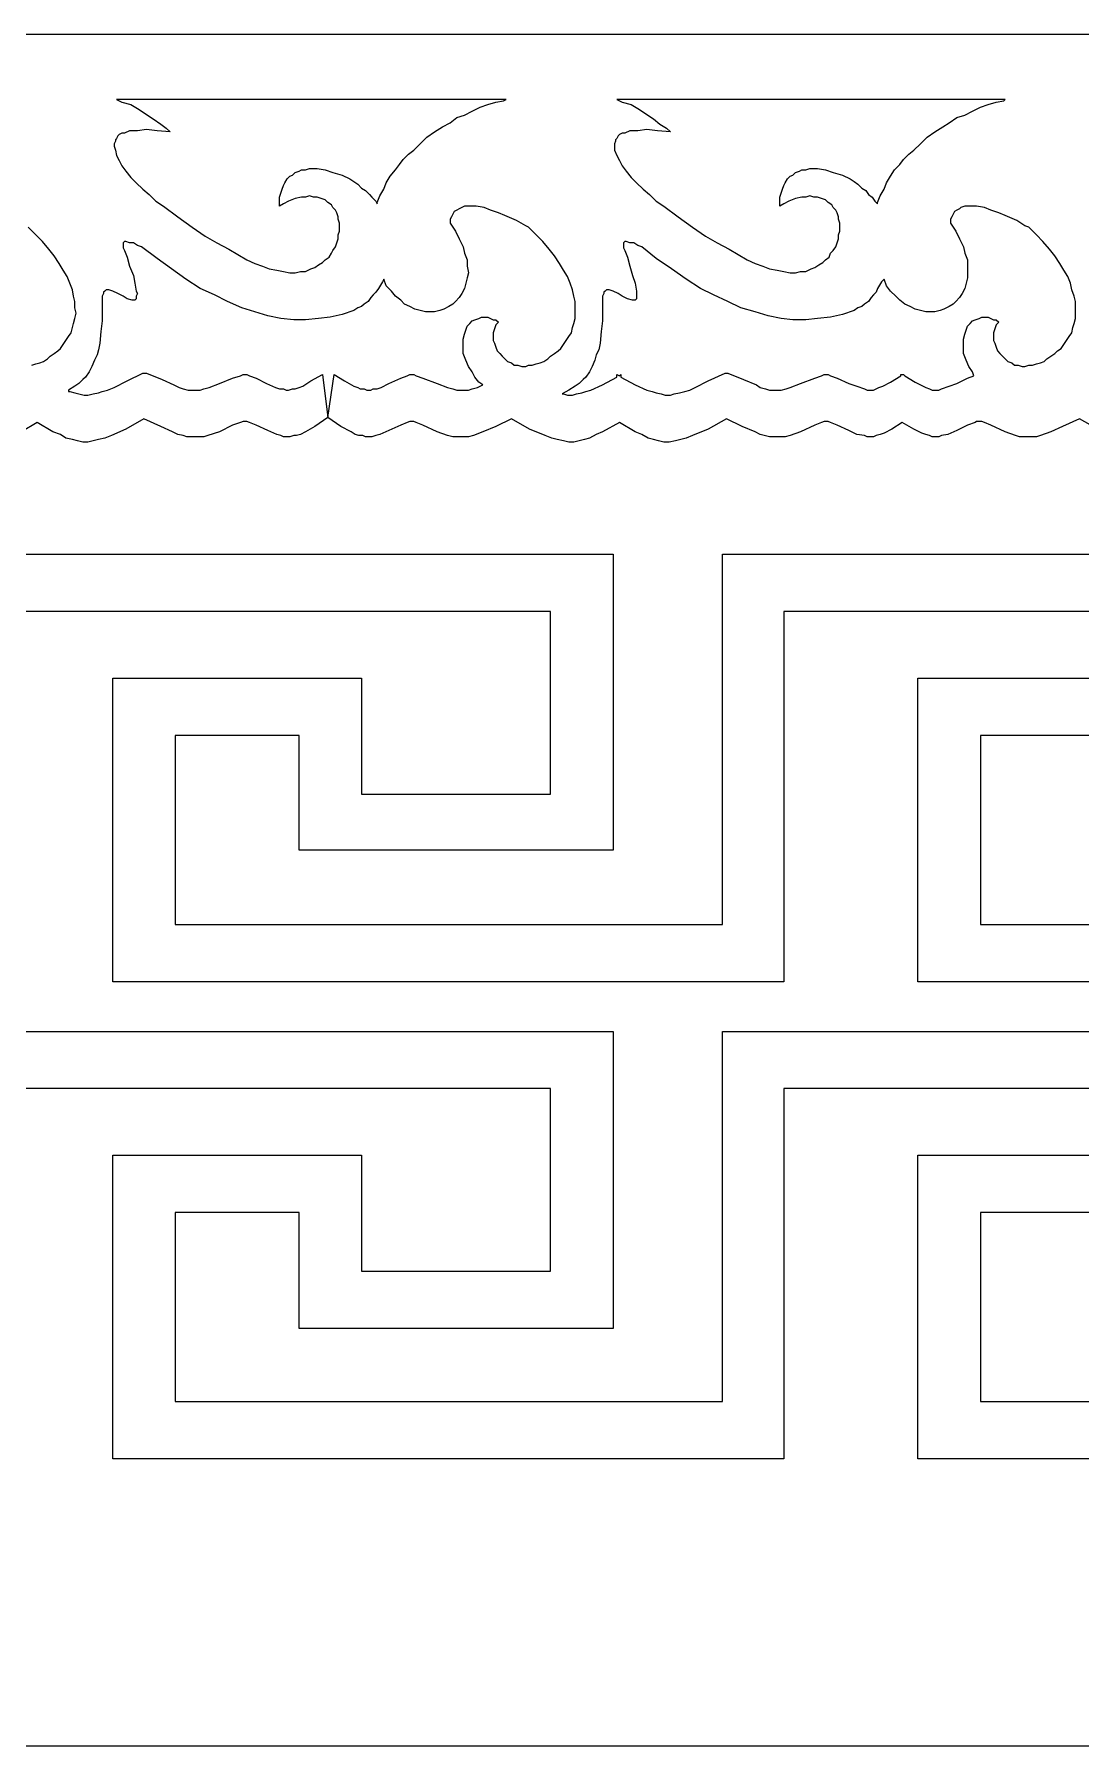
# Model space of a CAD drawing. Extents: x -66030 to 95157, y -13132 to 45879.
# Drawn here: x 15279 to 18417, y 16976 to 22105 of the extents above; entities that cross this region are included whole.
import ezdxf

# ---------------------------------------------------------------- set-up
doc = ezdxf.new("R2010")
doc.units = 0
doc.header["$LTSCALE"] = 100
doc.header["$MEASUREMENT"] = 0
doc.layers.get('0').update_dxf_attribs({"linetype": 'CONTINUOUS'})
doc.layers.add('3', color=11, linetype='CONTINUOUS')

msp = doc.modelspace()

# ---------------------------------------------------------------- linework, layer by layer
at = {"lineweight": 0}
for points in [[(13100.6, 22105.3), (29599.4, 22105.3)], [(13100.6, 22105.3), (29599.4, 22105.3)], [(15272.3, 21113.2), (15284, 21117.1), (15295.7, 21121), (15307.4, 21124.9), (15319.2, 21132.7), (15327, 21140.5), (15338.7, 21148.3), (15350.4, 21156.1), (15358.2, 21163.9), (15366, 21175.7), (15373.8, 21187.4), (15381.7, 21199.1), (15389.5, 21210.8), (15393.4, 21226.4), (15397.3, 21238.2), (15401.2, 21253.8), (15405.1, 21269.4), (15401.2, 21285), (15401.2, 21304.6), (15397.3, 21320.2), (15393.4, 21339.7), (15385.6, 21359.2), (15377.8, 21378.8), (15366, 21398.3), (15354.3, 21417.8), (15338.7, 21441.3), (15323.1, 21460.8), (15303.5, 21484.2), (15284, 21503.8), (15260.6, 21527.2)], [(15272.3, 21113.2), (15284, 21117.1), (15295.7, 21121), (15307.4, 21124.9), (15319.2, 21132.7), (15327, 21140.5), (15338.7, 21148.3), (15350.4, 21156.1), (15358.2, 21163.9), (15366, 21175.7), (15373.8, 21187.4), (15381.7, 21199.1), (15389.5, 21210.8), (15393.4, 21226.4), (15397.3, 21238.2), (15401.2, 21253.8), (15405.1, 21269.4), (15401.2, 21285), (15401.2, 21304.6), (15397.3, 21320.2), (15393.4, 21339.7), (15385.6, 21359.2), (15377.8, 21378.8), (15366, 21398.3), (15354.3, 21417.8), (15338.7, 21441.3), (15323.1, 21460.8), (15303.5, 21484.2), (15284, 21503.8), (15260.6, 21527.2)], [(18467.4, 20921.8), (18412.7, 20953), (18361.9, 20929.6), (18326.8, 20914), (18295.5, 20902.3), (18283.8, 20898.3), (18272.1, 20898.3), (18260.4, 20898.3), (18248.6, 20898.3), (18233, 20898.3), (18221.3, 20902.3), (18190, 20914), (18147.1, 20933.5), (18127.6, 20941.3), (18119.7, 20945.2), (18111.9, 20945.2), (18104.1, 20945.2), (18100.2, 20941.3), (18076.8, 20933.5), (18045.5, 20917.9), (18018.2, 20906.2), (17998.7, 20902.3), (17990.8, 20898.3), (17979.1, 20898.3), (17971.3, 20898.3), (17963.5, 20902.3), (17951.8, 20906.2), (17940.1, 20910.1), (17916.6, 20921.8), (17881.5, 20941.3), (17850.2, 20921.8), (17826.8, 20910.1), (17815.1, 20906.2), (17803.4, 20902.3), (17795.5, 20898.3), (17787.7, 20898.3), (17776, 20898.3), (17768.2, 20902.3), (17744.8, 20906.2), (17721.3, 20917.9), (17686.2, 20933.5), (17666.6, 20941.3), (17658.8, 20945.2), (17654.9, 20945.2), (17647.1, 20945.2), (17639.3, 20941.3), (17619.8, 20933.5), (17576.8, 20914), (17545.6, 20902.3), (17529.9, 20898.3), (17518.2, 20898.3), (17506.5, 20898.3), (17494.8, 20898.3), (17483.1, 20898.3), (17467.4, 20902.3), (17455.7, 20906.2), (17440.1, 20914), (17401, 20929.6), (17354.2, 20953), (17299.5, 20921.8), (17252.6, 20902.3), (17233.1, 20894.4), (17217.5, 20890.5), (17201.8, 20886.6), (17182.3, 20882.7), (17166.7, 20882.7), (17151.1, 20886.6), (17135.4, 20890.5), (17119.8, 20894.4), (17100.3, 20906.2), (17080.8, 20914), (17033.9, 20941.3), (16983.1, 20914), (16963.6, 20906.2), (16944, 20894.4), (16928.4, 20890.5), (16912.8, 20886.6), (16897.2, 20882.7), (16881.6, 20882.7), (16865.9, 20886.6), (16846.4, 20890.5), (16830.8, 20894.4), (16811.2, 20902.3), (16764.4, 20921.8), (16709.7, 20953), (16662.8, 20929.6), (16623.8, 20914), (16596.4, 20902.3), (16580.8, 20898.3), (16569.1, 20898.3), (16557.4, 20898.3), (16545.6, 20898.3), (16533.9, 20898.3), (16518.3, 20902.3), (16487, 20914), (16444.1, 20933.5), (16424.6, 20941.3), (16416.7, 20945.2), (16408.9, 20945.2), (16405, 20945.2), (16397.2, 20941.3), (16377.7, 20933.5), (16342.5, 20917.9), (16315.2, 20906.2), (16303.5, 20902.3), (16291.7, 20898.3), (16283.9, 20898.3), (16272.2, 20898.3), (16264.4, 20902.3), (16252.7, 20902.3), (16241, 20906.2), (16229.3, 20914), (16198, 20929.6), (16158.9, 20956.9), (16119.9, 20929.6), (16092.5, 20914), (16076.9, 20906.2), (16065.2, 20902.3), (16057.4, 20902.3), (16045.7, 20898.3), (16037.9, 20898.3), (16026.1, 20898.3), (16018.3, 20902.3), (16006.6, 20906.2), (15979.3, 20917.9), (15944.1, 20933.5), (15924.6, 20941.3), (15916.8, 20945.2), (15909, 20945.2), (15905.1, 20945.2), (15897.2, 20941.3), (15873.8, 20933.5), (15834.8, 20914), (15799.6, 20902.3), (15787.9, 20898.3), (15776.2, 20898.3), (15764.4, 20898.3), (15752.7, 20898.3), (15737.1, 20898.3), (15725.4, 20902.3), (15709.8, 20906.2), (15694.1, 20914), (15659, 20929.6), (15608.2, 20953), (15553.5, 20921.8), (15510.6, 20902.3), (15491, 20894.4), (15471.5, 20890.5), (15455.9, 20886.6), (15440.2, 20882.7), (15424.6, 20882.7), (15409, 20886.6), (15393.4, 20890.5), (15373.8, 20894.4), (15358.2, 20906.2), (15334.8, 20914), (15287.9, 20941.3), (15241, 20914)], [(18467.4, 20921.8), (18412.7, 20953), (18361.9, 20929.6), (18326.8, 20914), (18295.5, 20902.3), (18283.8, 20898.3), (18272.1, 20898.3), (18260.4, 20898.3), (18248.6, 20898.3), (18233, 20898.3), (18221.3, 20902.3), (18190, 20914), (18147.1, 20933.5), (18127.6, 20941.3), (18119.7, 20945.2), (18111.9, 20945.2), (18104.1, 20945.2), (18100.2, 20941.3), (18076.8, 20933.5), (18045.5, 20917.9), (18018.2, 20906.2), (17998.7, 20902.3), (17990.8, 20898.3), (17979.1, 20898.3), (17971.3, 20898.3), (17963.5, 20902.3), (17951.8, 20906.2), (17940.1, 20910.1), (17916.6, 20921.8), (17881.5, 20941.3), (17850.2, 20921.8), (17826.8, 20910.1), (17815.1, 20906.2), (17803.4, 20902.3), (17795.5, 20898.3), (17787.7, 20898.3), (17776, 20898.3), (17768.2, 20902.3), (17744.8, 20906.2), (17721.3, 20917.9), (17686.2, 20933.5), (17666.6, 20941.3), (17658.8, 20945.2), (17654.9, 20945.2), (17647.1, 20945.2), (17639.3, 20941.3), (17619.8, 20933.5), (17576.8, 20914), (17545.6, 20902.3), (17529.9, 20898.3), (17518.2, 20898.3), (17506.5, 20898.3), (17494.8, 20898.3), (17483.1, 20898.3), (17467.4, 20902.3), (17455.7, 20906.2), (17440.1, 20914), (17401, 20929.6), (17354.2, 20953), (17299.5, 20921.8), (17252.6, 20902.3), (17233.1, 20894.4), (17217.5, 20890.5), (17201.8, 20886.6), (17182.3, 20882.7), (17166.7, 20882.7), (17151.1, 20886.6), (17135.4, 20890.5), (17119.8, 20894.4), (17100.3, 20906.2), (17080.8, 20914), (17033.9, 20941.3), (16983.1, 20914), (16963.6, 20906.2), (16944, 20894.4), (16928.4, 20890.5), (16912.8, 20886.6), (16897.2, 20882.7), (16881.6, 20882.7), (16865.9, 20886.6), (16846.4, 20890.5), (16830.8, 20894.4), (16811.2, 20902.3), (16764.4, 20921.8), (16709.7, 20953), (16662.8, 20929.6), (16623.8, 20914), (16596.4, 20902.3), (16580.8, 20898.3), (16569.1, 20898.3), (16557.4, 20898.3), (16545.6, 20898.3), (16533.9, 20898.3), (16518.3, 20902.3), (16487, 20914), (16444.1, 20933.5), (16424.6, 20941.3), (16416.7, 20945.2), (16408.9, 20945.2), (16405, 20945.2), (16397.2, 20941.3), (16377.7, 20933.5), (16342.5, 20917.9), (16315.2, 20906.2), (16303.5, 20902.3), (16291.7, 20898.3), (16283.9, 20898.3), (16272.2, 20898.3), (16264.4, 20902.3), (16252.7, 20902.3), (16241, 20906.2), (16229.3, 20914), (16198, 20929.6), (16158.9, 20956.9), (16119.9, 20929.6), (16092.5, 20914), (16076.9, 20906.2), (16065.2, 20902.3), (16057.4, 20902.3), (16045.7, 20898.3), (16037.9, 20898.3), (16026.1, 20898.3), (16018.3, 20902.3), (16006.6, 20906.2), (15979.3, 20917.9), (15944.1, 20933.5), (15924.6, 20941.3), (15916.8, 20945.2), (15909, 20945.2), (15905.1, 20945.2), (15897.2, 20941.3), (15873.8, 20933.5), (15834.8, 20914), (15799.6, 20902.3), (15787.9, 20898.3), (15776.2, 20898.3), (15764.4, 20898.3), (15752.7, 20898.3), (15737.1, 20898.3), (15725.4, 20902.3), (15709.8, 20906.2), (15694.1, 20914), (15659, 20929.6), (15608.2, 20953), (15553.5, 20921.8), (15510.6, 20902.3), (15491, 20894.4), (15471.5, 20890.5), (15455.9, 20886.6), (15440.2, 20882.7), (15424.6, 20882.7), (15409, 20886.6), (15393.4, 20890.5), (15373.8, 20894.4), (15358.2, 20906.2), (15334.8, 20914), (15287.9, 20941.3), (15241, 20914)], [(15112.1, 20546.8), (16826.9, 20546.8), (17014.4, 20546.8), (17014.4, 20546.8), (17014.4, 19660.2), (16073, 19660.2), (16073, 20003.9), (15701.9, 20003.9), (15701.9, 19437.5), (16135.5, 19437.5), (17342.5, 19437.5), (17342.5, 20546.8), (17526, 20546.8), (19240.8, 20546.8)], [(15112.1, 20546.8), (16826.9, 20546.8), (16826.9, 20546.8), (17014.4, 20546.8), (17014.4, 20546.8), (17014.4, 20546.8), (17014.4, 19660.2), (16073, 19660.2), (16073, 20003.9), (15701.9, 20003.9), (15701.9, 19437.5), (16135.5, 19437.5), (16135.5, 19437.5), (17342.5, 19437.5), (17342.5, 20546.8), (17526, 20546.8), (19240.8, 20546.8)], [(19240.8, 20374.9), (17526, 20374.9), (17526, 19265.6), (16135.5, 19265.6), (15514.5, 19265.6), (15514.5, 20175.7), (16260.5, 20175.7), (16260.5, 19828.1), (16826.9, 19828.1), (16826.9, 20374.9), (15112.1, 20374.9)], [(19240.8, 20374.9), (17526, 20374.9), (17526, 19265.6), (16135.5, 19265.6), (16135.5, 19265.6), (15514.5, 19265.6), (15514.5, 20175.7), (16260.5, 20175.7), (16260.5, 19828.1), (16826.9, 19828.1), (16826.9, 20374.9), (15112.1, 20374.9)], [(18549.4, 19265.6), (17928.3, 19265.6), (17928.3, 20175.7), (18674.4, 20175.7)], [(18549.4, 19265.6), (17928.3, 19265.6), (17928.3, 20175.7), (18674.4, 20175.7)], [(18486.9, 20003.9), (18115.8, 20003.9), (18115.8, 19437.5), (18549.4, 19437.5)], [(18486.9, 20003.9), (18115.8, 20003.9), (18115.8, 19437.5), (18549.4, 19437.5)], [(15112.1, 19117.2), (16826.9, 19117.2), (17014.4, 19117.2), (17014.4, 19117.2), (17014.4, 18226.7), (16073, 18226.7), (16073, 18574.3), (15701.9, 18574.3), (15701.9, 18007.9), (16135.5, 18007.9), (17342.5, 18007.9), (17342.5, 19117.2), (17526, 19117.2), (19240.8, 19117.2)], [(15112.1, 19117.2), (16826.9, 19117.2), (16826.9, 19117.2), (17014.4, 19117.2), (17014.4, 19117.2), (17014.4, 19117.2), (17014.4, 18226.7), (16073, 18226.7), (16073, 18574.3), (15701.9, 18574.3), (15701.9, 18007.9), (16135.5, 18007.9), (16135.5, 18007.9), (17342.5, 18007.9), (17342.5, 19117.2), (17526, 19117.2), (19240.8, 19117.2)], [(19240.8, 18945.4), (17526, 18945.4), (17526, 17836.1), (16135.5, 17836.1), (16127.7, 17836.1), (15514.5, 17836.1), (15514.5, 18746.2), (16260.5, 18746.2), (16260.5, 18398.5), (16826.9, 18398.5), (16826.9, 18945.4), (15112.1, 18945.4)], [(19240.8, 18945.4), (17526, 18945.4), (17526, 17836.1), (16135.5, 17836.1), (16135.5, 17836.1), (16127.7, 17836.1), (15514.5, 17836.1), (15514.5, 18746.2), (16260.5, 18746.2), (16260.5, 18398.5), (16826.9, 18398.5), (16826.9, 18945.4), (15112.1, 18945.4)], [(18541.6, 17836.1), (17928.3, 17836.1), (17928.3, 18746.2), (18674.4, 18746.2)], [(18541.6, 17836.1), (17928.3, 17836.1), (17928.3, 18746.2), (18674.4, 18746.2)], [(18486.9, 18574.3), (18115.8, 18574.3), (18115.8, 18007.9), (18549.4, 18007.9)], [(18486.9, 18574.3), (18115.8, 18574.3), (18115.8, 18007.9), (18549.4, 18007.9)]]:
    msp.add_lwpolyline(points, dxfattribs=at)
for points in [[(15526.2, 21910), (15541.8, 21902.2), (15569.1, 21894.4), (15588.7, 21882.6), (15635.5, 21851.4), (15659, 21835.8), (15674.6, 21824.1), (15686.3, 21812.3), (15686.3, 21812.3), (15686.3, 21812.3), (15647.3, 21816.2), (15616, 21820.2), (15588.7, 21816.2), (15565.2, 21816.2), (15549.6, 21808.4), (15541.8, 21808.4), (15534, 21804.5), (15530.1, 21800.6), (15526.2, 21792.8), (15522.3, 21788.9), (15522.3, 21785), (15518.4, 21777.2), (15518.4, 21769.4), (15522.3, 21757.7), (15526.2, 21742), (15534, 21726.4), (15541.8, 21710.8), (15553.5, 21695.2), (15569.1, 21675.6), (15584.8, 21660), (15604.3, 21640.5), (15623.8, 21624.9), (15643.4, 21605.3), (15666.8, 21589.7), (15709.8, 21558.5), (15752.7, 21527.2), (15791.8, 21499.9), (15826.9, 21480.3), (15862.1, 21460.8), (15889.4, 21445.2), (15916.8, 21429.6), (15940.2, 21417.8), (15963.6, 21410), (15983.2, 21402.2), (16006.6, 21398.3), (16026.1, 21394.4), (16045.7, 21390.5), (16061.3, 21390.5), (16076.9, 21394.4), (16092.5, 21394.4), (16108.2, 21402.2), (16119.9, 21406.1), (16131.6, 21413.9), (16143.3, 21421.7), (16151.1, 21429.6), (16162.9, 21437.4), (16170.7, 21449.1), (16174.6, 21456.9), (16182.4, 21468.6), (16186.3, 21480.3), (16190.2, 21492.1), (16190.2, 21503.8), (16194.1, 21515.5), (16194.1, 21527.2), (16194.1, 21538.9), (16190.2, 21550.6), (16190.2, 21558.5), (16186.3, 21570.2), (16182.4, 21578), (16174.6, 21585.8), (16170.7, 21593.6), (16158.9, 21601.4), (16151.1, 21609.2), (16139.4, 21613.1), (16127.7, 21617), (16116, 21617), (16104.3, 21620.9), (16092.5, 21617), (16080.8, 21617), (16061.3, 21613.1), (16041.8, 21605.3), (16026.1, 21597.5), (16014.4, 21589.7), (16014.4, 21605.3), (16014.4, 21617), (16018.3, 21628.8), (16022.2, 21640.5), (16026.1, 21652.2), (16030, 21660), (16037.9, 21671.7), (16045.7, 21679.5), (16053.5, 21683.4), (16061.3, 21691.3), (16073, 21695.2), (16080.8, 21699.1), (16092.5, 21699.1), (16104.3, 21703), (16116, 21703), (16127.7, 21703), (16151.1, 21699.1), (16174.6, 21691.3), (16201.9, 21683.4), (16225.3, 21671.7), (16237.1, 21663.9), (16248.8, 21656.1), (16260.5, 21644.4), (16272.2, 21636.6), (16283.9, 21624.9), (16291.7, 21617), (16303.5, 21605.3), (16307.4, 21597.5), (16307.4, 21601.4), (16315.2, 21620.9), (16326.9, 21640.5), (16334.7, 21660), (16346.4, 21679.5), (16362.1, 21699.1), (16373.8, 21714.7), (16385.5, 21730.3), (16401.1, 21745.9), (16416.7, 21757.7), (16436.3, 21777.2), (16455.8, 21796.7), (16479.2, 21812.3), (16502.7, 21828), (16526.1, 21839.7), (16545.6, 21855.3), (16569.1, 21863.1), (16592.5, 21874.8), (16615.9, 21886.6), (16639.4, 21894.4), (16662.8, 21902.2), (16686.3, 21906.1), (16694.1, 21910), (15526.2, 21910)], [(15526.2, 21910), (15541.8, 21902.2), (15569.1, 21894.4), (15588.7, 21882.6), (15635.5, 21851.4), (15659, 21835.8), (15674.6, 21824.1), (15686.3, 21812.3), (15686.3, 21812.3), (15686.3, 21812.3), (15647.3, 21816.2), (15616, 21820.2), (15588.7, 21816.2), (15565.2, 21816.2), (15549.6, 21808.4), (15541.8, 21808.4), (15534, 21804.5), (15530.1, 21800.6), (15526.2, 21792.8), (15522.3, 21788.9), (15522.3, 21785), (15518.4, 21777.2), (15518.4, 21769.4), (15522.3, 21757.7), (15526.2, 21742), (15534, 21726.4), (15541.8, 21710.8), (15553.5, 21695.2), (15569.1, 21675.6), (15584.8, 21660), (15604.3, 21640.5), (15623.8, 21624.9), (15643.4, 21605.3), (15666.8, 21589.7), (15709.8, 21558.5), (15752.7, 21527.2), (15791.8, 21499.9), (15826.9, 21480.3), (15862.1, 21460.8), (15889.4, 21445.2), (15916.8, 21429.6), (15940.2, 21417.8), (15963.6, 21410), (15983.2, 21402.2), (16006.6, 21398.3), (16026.1, 21394.4), (16045.7, 21390.5), (16061.3, 21390.5), (16076.9, 21394.4), (16092.5, 21394.4), (16108.2, 21402.2), (16119.9, 21406.1), (16131.6, 21413.9), (16143.3, 21421.7), (16151.1, 21429.6), (16162.9, 21437.4), (16170.7, 21449.1), (16174.6, 21456.9), (16182.4, 21468.6), (16186.3, 21480.3), (16190.2, 21492.1), (16190.2, 21503.8), (16194.1, 21515.5), (16194.1, 21527.2), (16194.1, 21538.9), (16190.2, 21550.6), (16190.2, 21558.5), (16186.3, 21570.2), (16182.4, 21578), (16174.6, 21585.8), (16170.7, 21593.6), (16158.9, 21601.4), (16151.1, 21609.2), (16139.4, 21613.1), (16127.7, 21617), (16116, 21617), (16104.3, 21620.9), (16092.5, 21617), (16080.8, 21617), (16061.3, 21613.1), (16041.8, 21605.3), (16026.1, 21597.5), (16014.4, 21589.7), (16014.4, 21605.3), (16014.4, 21617), (16018.3, 21628.8), (16022.2, 21640.5), (16026.1, 21652.2), (16030, 21660), (16037.9, 21671.7), (16045.7, 21679.5), (16053.5, 21683.4), (16061.3, 21691.3), (16073, 21695.2), (16080.8, 21699.1), (16092.5, 21699.1), (16104.3, 21703), (16116, 21703), (16127.7, 21703), (16151.1, 21699.1), (16174.6, 21691.3), (16201.9, 21683.4), (16225.3, 21671.7), (16237.1, 21663.9), (16248.8, 21656.1), (16260.5, 21644.4), (16272.2, 21636.6), (16283.9, 21624.9), (16291.7, 21617), (16303.5, 21605.3), (16307.4, 21597.5), (16307.4, 21601.4), (16315.2, 21620.9), (16326.9, 21640.5), (16334.7, 21660), (16346.4, 21679.5), (16362.1, 21699.1), (16373.8, 21714.7), (16385.5, 21730.3), (16401.1, 21745.9), (16416.7, 21757.7), (16436.3, 21777.2), (16455.8, 21796.7), (16479.2, 21812.3), (16502.7, 21828), (16526.1, 21839.7), (16545.6, 21855.3), (16569.1, 21863.1), (16592.5, 21874.8), (16615.9, 21886.6), (16639.4, 21894.4), (16662.8, 21902.2), (16686.3, 21906.1), (16694.1, 21910), (15526.2, 21910)], [(17026.1, 21910), (17041.7, 21902.2), (17069, 21894.4), (17088.6, 21882.6), (17135.4, 21851.4), (17155, 21835.8), (17174.5, 21824.1), (17186.2, 21812.3), (17186.2, 21812.3), (17186.2, 21812.3), (17147.2, 21816.2), (17115.9, 21820.2), (17088.6, 21816.2), (17065.1, 21816.2), (17049.5, 21808.4), (17041.7, 21808.4), (17033.9, 21804.5), (17030, 21800.6), (17026.1, 21792.8), (17022.2, 21788.9), (17022.2, 21785), (17018.3, 21777.2), (17018.3, 21769.4), (17018.3, 21757.7), (17026.1, 21742), (17033.9, 21726.4), (17041.7, 21710.8), (17053.4, 21695.2), (17069, 21675.6), (17084.7, 21660), (17104.2, 21640.5), (17123.7, 21624.9), (17143.3, 21605.3), (17166.7, 21589.7), (17209.7, 21558.5), (17252.6, 21527.2), (17291.7, 21499.9), (17326.8, 21480.3), (17362, 21460.8), (17389.3, 21445.2), (17416.7, 21429.6), (17440.1, 21417.8), (17463.5, 21410), (17483.1, 21402.2), (17506.5, 21398.3), (17526, 21394.4), (17545.6, 21390.5), (17561.2, 21390.5), (17576.8, 21394.4), (17592.4, 21394.4), (17608.1, 21402.2), (17619.8, 21406.1), (17631.5, 21413.9), (17643.2, 21421.7), (17651, 21429.6), (17662.7, 21437.4), (17666.6, 21449.1), (17674.5, 21456.9), (17682.3, 21468.6), (17686.2, 21480.3), (17690.1, 21492.1), (17690.1, 21503.8), (17694, 21515.5), (17694, 21527.2), (17694, 21538.9), (17690.1, 21550.6), (17690.1, 21558.5), (17686.2, 21570.2), (17682.3, 21578), (17674.5, 21585.8), (17670.6, 21593.6), (17658.8, 21601.4), (17651, 21609.2), (17639.3, 21613.1), (17627.6, 21617), (17615.9, 21617), (17604.2, 21620.9), (17592.4, 21617), (17580.7, 21617), (17561.2, 21613.1), (17541.7, 21605.3), (17526, 21597.5), (17514.3, 21589.7), (17514.3, 21605.3), (17514.3, 21617), (17518.2, 21628.8), (17522.1, 21640.5), (17526, 21652.2), (17529.9, 21660), (17537.8, 21671.7), (17545.6, 21679.5), (17553.4, 21683.4), (17561.2, 21691.3), (17572.9, 21695.2), (17580.7, 21699.1), (17592.4, 21699.1), (17604.2, 21703), (17615.9, 21703), (17627.6, 21703), (17651, 21699.1), (17674.5, 21691.3), (17701.8, 21683.4), (17725.2, 21671.7), (17737, 21663.9), (17748.7, 21656.1), (17760.4, 21644.4), (17772.1, 21636.6), (17779.9, 21624.9), (17791.6, 21617), (17799.5, 21605.3), (17807.3, 21597.5), (17807.3, 21601.4), (17815.1, 21620.9), (17826.8, 21640.5), (17834.6, 21660), (17846.3, 21679.5), (17858, 21699.1), (17873.7, 21714.7), (17885.4, 21730.3), (17901, 21745.9), (17916.6, 21757.7), (17936.2, 21777.2), (17955.7, 21796.7), (17979.1, 21812.3), (18002.6, 21828), (18022.1, 21839.7), (18045.5, 21855.3), (18069, 21863.1), (18092.4, 21874.8), (18115.8, 21886.6), (18139.3, 21894.4), (18162.7, 21902.2), (18186.1, 21906.1), (18190, 21910), (17026.1, 21910)], [(17026.1, 21910), (17041.7, 21902.2), (17069, 21894.4), (17088.6, 21882.6), (17135.4, 21851.4), (17155, 21835.8), (17174.5, 21824.1), (17186.2, 21812.3), (17186.2, 21812.3), (17186.2, 21812.3), (17147.2, 21816.2), (17115.9, 21820.2), (17088.6, 21816.2), (17065.1, 21816.2), (17049.5, 21808.4), (17041.7, 21808.4), (17033.9, 21804.5), (17030, 21800.6), (17026.1, 21792.8), (17022.2, 21788.9), (17022.2, 21785), (17018.3, 21777.2), (17018.3, 21769.4), (17018.3, 21757.7), (17026.1, 21742), (17033.9, 21726.4), (17041.7, 21710.8), (17053.4, 21695.2), (17069, 21675.6), (17084.7, 21660), (17104.2, 21640.5), (17123.7, 21624.9), (17143.3, 21605.3), (17166.7, 21589.7), (17209.7, 21558.5), (17252.6, 21527.2), (17291.7, 21499.9), (17326.8, 21480.3), (17362, 21460.8), (17389.3, 21445.2), (17416.7, 21429.6), (17440.1, 21417.8), (17463.5, 21410), (17483.1, 21402.2), (17506.5, 21398.3), (17526, 21394.4), (17545.6, 21390.5), (17561.2, 21390.5), (17576.8, 21394.4), (17592.4, 21394.4), (17608.1, 21402.2), (17619.8, 21406.1), (17631.5, 21413.9), (17643.2, 21421.7), (17651, 21429.6), (17662.7, 21437.4), (17666.6, 21449.1), (17674.5, 21456.9), (17682.3, 21468.6), (17686.2, 21480.3), (17690.1, 21492.1), (17690.1, 21503.8), (17694, 21515.5), (17694, 21527.2), (17694, 21538.9), (17690.1, 21550.6), (17690.1, 21558.5), (17686.2, 21570.2), (17682.3, 21578), (17674.5, 21585.8), (17670.6, 21593.6), (17658.8, 21601.4), (17651, 21609.2), (17639.3, 21613.1), (17627.6, 21617), (17615.9, 21617), (17604.2, 21620.9), (17592.4, 21617), (17580.7, 21617), (17561.2, 21613.1), (17541.7, 21605.3), (17526, 21597.5), (17514.3, 21589.7), (17514.3, 21605.3), (17514.3, 21617), (17518.2, 21628.8), (17522.1, 21640.5), (17526, 21652.2), (17529.9, 21660), (17537.8, 21671.7), (17545.6, 21679.5), (17553.4, 21683.4), (17561.2, 21691.3), (17572.9, 21695.2), (17580.7, 21699.1), (17592.4, 21699.1), (17604.2, 21703), (17615.9, 21703), (17627.6, 21703), (17651, 21699.1), (17674.5, 21691.3), (17701.8, 21683.4), (17725.2, 21671.7), (17737, 21663.9), (17748.7, 21656.1), (17760.4, 21644.4), (17772.1, 21636.6), (17779.9, 21624.9), (17791.6, 21617), (17799.5, 21605.3), (17807.3, 21597.5), (17807.3, 21601.4), (17815.1, 21620.9), (17826.8, 21640.5), (17834.6, 21660), (17846.3, 21679.5), (17858, 21699.1), (17873.7, 21714.7), (17885.4, 21730.3), (17901, 21745.9), (17916.6, 21757.7), (17936.2, 21777.2), (17955.7, 21796.7), (17979.1, 21812.3), (18002.6, 21828), (18022.1, 21839.7), (18045.5, 21855.3), (18069, 21863.1), (18092.4, 21874.8), (18115.8, 21886.6), (18139.3, 21894.4), (18162.7, 21902.2), (18186.1, 21906.1), (18190, 21910), (17026.1, 21910)], [(15381.7, 21035.1), (15385.6, 21035.1), (15401.2, 21031.1), (15412.9, 21027.2), (15428.5, 21023.3), (15440.2, 21023.3), (15455.9, 21027.2), (15471.5, 21031.1), (15483.2, 21035.1), (15498.8, 21039), (15518.4, 21046.8), (15557.4, 21066.3), (15604.3, 21089.7), (15616, 21089.7), (15662.9, 21070.2), (15698, 21054.6), (15713.7, 21046.8), (15725.4, 21042.9), (15741, 21039), (15752.7, 21039), (15764.4, 21039), (15776.2, 21039), (15787.9, 21042.9), (15803.5, 21046.8), (15834.8, 21058.5), (15873.8, 21074.1), (15897.2, 21081.9), (15905.1, 21085.8), (15909, 21085.8), (15916.8, 21085.8), (15924.6, 21081.9), (15944.1, 21074.1), (15975.4, 21058.5), (16002.7, 21046.8), (16014.4, 21042.9), (16026.1, 21042.9), (16034, 21039), (16041.8, 21039), (16053.5, 21042.9), (16061.3, 21042.9), (16073, 21046.8), (16084.7, 21050.7), (16108.2, 21066.3), (16143.3, 21085.8), (16158.9, 20956.9), (16178.5, 21085.8), (16209.7, 21066.3), (16237.1, 21050.7), (16248.8, 21046.8), (16256.6, 21042.9), (16268.3, 21042.9), (16276.1, 21039), (16287.8, 21039), (16295.7, 21042.9), (16307.4, 21042.9), (16319.1, 21046.8), (16342.5, 21058.5), (16377.7, 21074.1), (16397.2, 21081.9), (16405, 21085.8), (16408.9, 21085.8), (16416.7, 21085.8), (16424.6, 21081.9), (16444.1, 21074.1), (16487, 21058.5), (16518.3, 21046.8), (16533.9, 21042.9), (16545.6, 21039), (16557.4, 21039), (16569.1, 21039), (16580.8, 21039), (16592.5, 21042.9), (16608.1, 21046.8), (16623.8, 21054.6), (16612, 21062.4), (16600.3, 21078), (16592.5, 21093.6), (16580.8, 21109.3), (16573, 21128.8), (16565.2, 21148.3), (16565.2, 21171.8), (16565.2, 21191.3), (16569.1, 21206.9), (16573, 21218.6), (16576.9, 21230.4), (16584.7, 21238.2), (16592.5, 21246), (16600.3, 21249.9), (16612, 21253.8), (16619.9, 21257.7), (16631.6, 21257.7), (16639.4, 21257.7), (16647.2, 21253.8), (16655, 21249.9), (16662.8, 21249.9), (16670.6, 21242.1), (16662.8, 21234.3), (16658.9, 21222.5), (16655, 21210.8), (16655, 21199.1), (16655, 21187.4), (16658.9, 21179.6), (16662.8, 21167.9), (16666.7, 21156.1), (16674.5, 21148.3), (16682.3, 21140.5), (16690.2, 21132.7), (16698, 21124.9), (16709.7, 21121), (16717.5, 21113.2), (16729.2, 21113.2), (16740.9, 21109.3), (16752.7, 21109.3), (16760.5, 21113.2), (16772.2, 21113.2), (16783.9, 21117.1), (16795.6, 21121), (16807.3, 21124.9), (16819.1, 21132.7), (16826.9, 21140.5), (16838.6, 21148.3), (16850.3, 21156.1), (16858.1, 21163.9), (16865.9, 21175.7), (16873.7, 21187.4), (16881.6, 21199.1), (16889.4, 21210.8), (16893.3, 21226.4), (16897.2, 21238.2), (16901.1, 21253.8), (16901.1, 21269.4), (16901.1, 21285), (16901.1, 21304.6), (16897.2, 21320.2), (16893.3, 21339.7), (16885.5, 21359.2), (16877.6, 21378.8), (16865.9, 21398.3), (16854.2, 21417.8), (16838.6, 21441.3), (16823, 21460.8), (16803.4, 21484.2), (16783.9, 21503.8), (16760.5, 21527.2), (16752.7, 21531.1), (16725.3, 21546.7), (16690.2, 21562.4), (16670.6, 21570.2), (16647.2, 21578), (16627.7, 21585.8), (16604.2, 21589.7), (16584.7, 21589.7), (16576.9, 21589.7), (16569.1, 21589.7), (16561.3, 21585.8), (16553.4, 21581.9), (16545.6, 21578), (16537.8, 21574.1), (16533.9, 21566.3), (16530, 21558.5), (16526.1, 21550.6), (16526.1, 21538.9), (16541.7, 21515.5), (16553.4, 21492.1), (16565.2, 21468.6), (16569.1, 21449.1), (16576.9, 21429.6), (16576.9, 21410), (16580.8, 21390.5), (16576.9, 21374.9), (16573, 21359.2), (16569.1, 21343.6), (16561.3, 21328), (16553.4, 21316.3), (16541.7, 21304.6), (16533.9, 21296.8), (16522.2, 21288.9), (16506.6, 21281.1), (16494.9, 21277.2), (16479.2, 21273.3), (16463.6, 21273.3), (16451.9, 21273.3), (16436.3, 21277.2), (16420.6, 21281.1), (16405, 21288.9), (16389.4, 21296.8), (16377.7, 21308.5), (16362.1, 21320.2), (16350.3, 21335.8), (16334.7, 21351.4), (16326.9, 21371), (16323, 21363.2), (16311.3, 21343.6), (16303.5, 21331.9), (16295.7, 21324.1), (16287.8, 21316.3), (16280, 21304.6), (16268.3, 21296.8), (16260.5, 21288.9), (16248.8, 21285), (16237.1, 21277.2), (16201.9, 21265.5), (16166.8, 21257.7), (16131.6, 21253.8), (16092.5, 21249.9), (16057.4, 21249.9), (16018.3, 21253.8), (15979.3, 21261.6), (15940.2, 21273.3), (15901.2, 21285), (15858.2, 21304.6), (15819.1, 21324.1), (15776.2, 21343.6), (15733.2, 21371), (15690.2, 21402.2), (15647.3, 21433.5), (15600.4, 21468.6), (15588.7, 21472.5), (15577, 21480.3), (15565.2, 21480.3), (15553.5, 21484.2), (15549.6, 21484.2), (15545.7, 21480.3), (15545.7, 21476.4), (15545.7, 21472.5), (15545.7, 21464.7), (15549.6, 21456.9), (15557.4, 21437.4), (15565.2, 21410), (15577, 21382.7), (15580.9, 21359.2), (15584.8, 21335.8), (15588.7, 21328), (15584.8, 21320.2), (15584.8, 21312.4), (15580.9, 21308.5), (15577, 21308.5), (15573.1, 21308.5), (15557.4, 21312.4), (15545.7, 21320.2), (15530.1, 21328), (15514.5, 21335.8), (15502.7, 21339.7), (15498.8, 21339.7), (15494.9, 21339.7), (15491, 21335.8), (15487.1, 21331.9), (15487.1, 21328), (15483.2, 21320.2), (15483.2, 21273.3), (15483.2, 21246), (15479.3, 21214.7), (15475.4, 21179.6), (15471.5, 21160), (15467.6, 21144.4), (15459.8, 21128.8), (15452, 21109.3), (15444.2, 21093.6), (15432.4, 21078), (15424.6, 21070.2), (15420.7, 21066.3), (15412.9, 21058.5), (15401.2, 21050.7), (15381.7, 21039), (15381.7, 21035.1)], [(15381.7, 21035.1), (15385.6, 21035.1), (15401.2, 21031.1), (15412.9, 21027.2), (15428.5, 21023.3), (15440.2, 21023.3), (15455.9, 21027.2), (15471.5, 21031.1), (15483.2, 21035.1), (15498.8, 21039), (15518.4, 21046.8), (15557.4, 21066.3), (15604.3, 21089.7), (15616, 21089.7), (15662.9, 21070.2), (15698, 21054.6), (15713.7, 21046.8), (15725.4, 21042.9), (15741, 21039), (15752.7, 21039), (15764.4, 21039), (15776.2, 21039), (15787.9, 21042.9), (15803.5, 21046.8), (15834.8, 21058.5), (15873.8, 21074.1), (15897.2, 21081.9), (15905.1, 21085.8), (15909, 21085.8), (15916.8, 21085.8), (15924.6, 21081.9), (15944.1, 21074.1), (15975.4, 21058.5), (16002.7, 21046.8), (16014.4, 21042.9), (16026.1, 21042.9), (16034, 21039), (16041.8, 21039), (16053.5, 21042.9), (16061.3, 21042.9), (16073, 21046.8), (16084.7, 21050.7), (16108.2, 21066.3), (16143.3, 21085.8), (16158.9, 20956.9), (16178.5, 21085.8), (16209.7, 21066.3), (16237.1, 21050.7), (16248.8, 21046.8), (16256.6, 21042.9), (16268.3, 21042.9), (16276.1, 21039), (16287.8, 21039), (16295.7, 21042.9), (16307.4, 21042.9), (16319.1, 21046.8), (16342.5, 21058.5), (16377.7, 21074.1), (16397.2, 21081.9), (16405, 21085.8), (16408.9, 21085.8), (16416.7, 21085.8), (16424.6, 21081.9), (16444.1, 21074.1), (16487, 21058.5), (16518.3, 21046.8), (16533.9, 21042.9), (16545.6, 21039), (16557.4, 21039), (16569.1, 21039), (16580.8, 21039), (16592.5, 21042.9), (16608.1, 21046.8), (16623.8, 21054.6), (16612, 21062.4), (16600.3, 21078), (16592.5, 21093.6), (16580.8, 21109.3), (16573, 21128.8), (16565.2, 21148.3), (16565.2, 21171.8), (16565.2, 21191.3), (16569.1, 21206.9), (16573, 21218.6), (16576.9, 21230.4), (16584.7, 21238.2), (16592.5, 21246), (16600.3, 21249.9), (16612, 21253.8), (16619.9, 21257.7), (16631.6, 21257.7), (16639.4, 21257.7), (16647.2, 21253.8), (16655, 21249.9), (16662.8, 21249.9), (16670.6, 21242.1), (16662.8, 21234.3), (16658.9, 21222.5), (16655, 21210.8), (16655, 21199.1), (16655, 21187.4), (16658.9, 21179.6), (16662.8, 21167.9), (16666.7, 21156.1), (16674.5, 21148.3), (16682.3, 21140.5), (16690.2, 21132.7), (16698, 21124.9), (16709.7, 21121), (16717.5, 21113.2), (16729.2, 21113.2), (16740.9, 21109.3), (16752.7, 21109.3), (16760.5, 21113.2), (16772.2, 21113.2), (16783.9, 21117.1), (16795.6, 21121), (16807.3, 21124.9), (16819.1, 21132.7), (16826.9, 21140.5), (16838.6, 21148.3), (16850.3, 21156.1), (16858.1, 21163.9), (16865.9, 21175.7), (16873.7, 21187.4), (16881.6, 21199.1), (16889.4, 21210.8), (16893.3, 21226.4), (16897.2, 21238.2), (16901.1, 21253.8), (16901.1, 21269.4), (16901.1, 21285), (16901.1, 21304.6), (16897.2, 21320.2), (16893.3, 21339.7), (16885.5, 21359.2), (16877.6, 21378.8), (16865.9, 21398.3), (16854.2, 21417.8), (16838.6, 21441.3), (16823, 21460.8), (16803.4, 21484.2), (16783.9, 21503.8), (16760.5, 21527.2), (16752.7, 21531.1), (16725.3, 21546.7), (16690.2, 21562.4), (16670.6, 21570.2), (16647.2, 21578), (16627.7, 21585.8), (16604.2, 21589.7), (16584.7, 21589.7), (16576.9, 21589.7), (16569.1, 21589.7), (16561.3, 21585.8), (16553.4, 21581.9), (16545.6, 21578), (16537.8, 21574.1), (16533.9, 21566.3), (16530, 21558.5), (16526.1, 21550.6), (16526.1, 21538.9), (16541.7, 21515.5), (16553.4, 21492.1), (16565.2, 21468.6), (16569.1, 21449.1), (16576.9, 21429.6), (16576.9, 21410), (16580.8, 21390.5), (16576.9, 21374.9), (16573, 21359.2), (16569.1, 21343.6), (16561.3, 21328), (16553.4, 21316.3), (16541.7, 21304.6), (16533.9, 21296.8), (16522.2, 21288.9), (16506.6, 21281.1), (16494.9, 21277.2), (16479.2, 21273.3), (16463.6, 21273.3), (16451.9, 21273.3), (16436.3, 21277.2), (16420.6, 21281.1), (16405, 21288.9), (16389.4, 21296.8), (16377.7, 21308.5), (16362.1, 21320.2), (16350.3, 21335.8), (16334.7, 21351.4), (16326.9, 21371), (16323, 21363.2), (16311.3, 21343.6), (16303.5, 21331.9), (16295.7, 21324.1), (16287.8, 21316.3), (16280, 21304.6), (16268.3, 21296.8), (16260.5, 21288.9), (16248.8, 21285), (16237.1, 21277.2), (16201.9, 21265.5), (16166.8, 21257.7), (16131.6, 21253.8), (16092.5, 21249.9), (16057.4, 21249.9), (16018.3, 21253.8), (15979.3, 21261.6), (15940.2, 21273.3), (15901.2, 21285), (15858.2, 21304.6), (15819.1, 21324.1), (15776.2, 21343.6), (15733.2, 21371), (15690.2, 21402.2), (15647.3, 21433.5), (15600.4, 21468.6), (15588.7, 21472.5), (15577, 21480.3), (15565.2, 21480.3), (15553.5, 21484.2), (15549.6, 21484.2), (15545.7, 21480.3), (15545.7, 21476.4), (15545.7, 21472.5), (15545.7, 21464.7), (15549.6, 21456.9), (15557.4, 21437.4), (15565.2, 21410), (15577, 21382.7), (15580.9, 21359.2), (15584.8, 21335.8), (15588.7, 21328), (15584.8, 21320.2), (15584.8, 21312.4), (15580.9, 21308.5), (15577, 21308.5), (15573.1, 21308.5), (15557.4, 21312.4), (15545.7, 21320.2), (15530.1, 21328), (15514.5, 21335.8), (15502.7, 21339.7), (15498.8, 21339.7), (15494.9, 21339.7), (15491, 21335.8), (15487.1, 21331.9), (15487.1, 21328), (15483.2, 21320.2), (15483.2, 21273.3), (15483.2, 21246), (15479.3, 21214.7), (15475.4, 21179.6), (15471.5, 21160), (15467.6, 21144.4), (15459.8, 21128.8), (15452, 21109.3), (15444.2, 21093.6), (15432.4, 21078), (15424.6, 21070.2), (15420.7, 21066.3), (15412.9, 21058.5), (15401.2, 21050.7), (15381.7, 21039), (15381.7, 21035.1)], [(16862, 21027.2), (16865.9, 21027.2), (16877.6, 21023.3), (16893.3, 21023.3), (16905, 21027.2), (16920.6, 21031.1), (16932.3, 21035.1), (16948, 21039), (16983.1, 21054.6), (17026.1, 21078), (17026.1, 21085.8), (17033.9, 21081.9), (17037.8, 21085.8), (17037.8, 21078), (17080.8, 21054.6), (17115.9, 21039), (17131.5, 21035.1), (17143.3, 21031.1), (17158.9, 21027.2), (17170.6, 21023.3), (17186.2, 21023.3), (17197.9, 21027.2), (17213.6, 21031.1), (17229.2, 21035.1), (17244.8, 21039), (17260.4, 21046.8), (17299.5, 21066.3), (17350.3, 21089.7), (17358.1, 21089.7), (17405, 21070.2), (17444, 21054.6), (17455.7, 21046.8), (17471.4, 21042.9), (17483.1, 21039), (17494.8, 21039), (17506.5, 21039), (17518.2, 21039), (17533.8, 21042.9), (17545.6, 21046.8), (17576.8, 21058.5), (17619.8, 21074.1), (17639.3, 21081.9), (17647.1, 21085.8), (17654.9, 21085.8), (17658.8, 21085.8), (17666.6, 21081.9), (17686.2, 21074.1), (17721.3, 21058.5), (17744.8, 21050.7), (17768.2, 21042.9), (17776, 21039), (17783.8, 21039), (17795.5, 21039), (17803.4, 21042.9), (17811.2, 21046.8), (17822.9, 21050.7), (17846.3, 21062.4), (17877.6, 21081.9), (17877.6, 21085.8), (17881.5, 21085.8), (17885.4, 21085.8), (17889.3, 21081.9), (17920.5, 21062.4), (17944, 21050.7), (17951.8, 21046.8), (17963.5, 21042.9), (17971.3, 21039), (17979.1, 21039), (17990.8, 21039), (17998.7, 21042.9), (18022.1, 21050.7), (18045.5, 21058.5), (18076.8, 21074.1), (18096.3, 21081.9), (18092.4, 21093.6), (18080.7, 21109.3), (18072.9, 21128.8), (18065.1, 21148.3), (18065.1, 21171.8), (18065.1, 21191.3), (18069, 21206.9), (18072.9, 21218.6), (18076.8, 21230.4), (18084.6, 21238.2), (18092.4, 21246), (18100.2, 21249.9), (18111.9, 21253.8), (18119.7, 21257.7), (18131.5, 21257.7), (18139.3, 21257.7), (18147.1, 21253.8), (18154.9, 21249.9), (18162.7, 21249.9), (18170.5, 21242.1), (18162.7, 21234.3), (18158.8, 21222.5), (18154.9, 21210.8), (18154.9, 21199.1), (18154.9, 21187.4), (18158.8, 21179.6), (18162.7, 21167.9), (18166.6, 21156.1), (18174.4, 21148.3), (18182.2, 21140.5), (18190, 21132.7), (18197.9, 21124.9), (18209.6, 21121), (18217.4, 21113.2), (18229.1, 21113.2), (18240.8, 21109.3), (18248.6, 21109.3), (18260.4, 21113.2), (18272.1, 21113.2), (18283.8, 21117.1), (18295.5, 21121), (18307.2, 21124.9), (18315, 21132.7), (18326.8, 21140.5), (18338.5, 21148.3), (18346.3, 21156.1), (18358, 21163.9), (18365.8, 21175.7), (18373.6, 21187.4), (18381.4, 21199.1), (18389.3, 21210.8), (18393.2, 21226.4), (18397.1, 21238.2), (18401, 21253.8), (18401, 21269.4), (18401, 21285), (18401, 21304.6), (18397.1, 21320.2), (18389.3, 21339.7), (18385.3, 21359.2), (18377.5, 21378.8), (18365.8, 21398.3), (18354.1, 21417.8), (18338.5, 21441.3), (18322.9, 21460.8), (18303.3, 21484.2), (18283.8, 21503.8), (18260.4, 21527.2), (18248.6, 21531.1), (18225.2, 21546.7), (18190, 21562.4), (18170.5, 21570.2), (18147.1, 21578), (18127.6, 21585.8), (18104.1, 21589.7), (18084.6, 21589.7), (18076.8, 21589.7), (18069, 21589.7), (18057.2, 21585.8), (18053.3, 21581.9), (18045.5, 21578), (18037.7, 21574.1), (18033.8, 21566.3), (18029.9, 21558.5), (18026, 21550.6), (18026, 21538.9), (18041.6, 21515.5), (18053.3, 21492.1), (18065.1, 21468.6), (18069, 21449.1), (18076.8, 21429.6), (18076.8, 21410), (18076.8, 21390.5), (18076.8, 21374.9), (18072.9, 21359.2), (18069, 21343.6), (18061.2, 21328), (18053.3, 21316.3), (18041.6, 21304.6), (18033.8, 21296.8), (18022.1, 21288.9), (18006.5, 21281.1), (17994.8, 21277.2), (17979.1, 21273.3), (17963.5, 21273.3), (17951.8, 21273.3), (17936.2, 21277.2), (17920.5, 21281.1), (17904.9, 21288.9), (17889.3, 21296.8), (17873.7, 21308.5), (17861.9, 21320.2), (17846.3, 21335.8), (17834.6, 21351.4), (17826.8, 21371), (17819, 21363.2), (17807.3, 21343.6), (17803.4, 21331.9), (17795.5, 21324.1), (17787.7, 21316.3), (17779.9, 21304.6), (17768.2, 21296.8), (17760.4, 21288.9), (17748.7, 21285), (17737, 21277.2), (17701.8, 21265.5), (17666.6, 21257.7), (17627.6, 21253.8), (17592.4, 21249.9), (17553.4, 21249.9), (17518.2, 21253.8), (17479.2, 21261.6), (17440.1, 21273.3), (17397.1, 21285), (17358.1, 21304.6), (17315.1, 21324.1), (17276.1, 21343.6), (17233.1, 21371), (17190.1, 21402.2), (17143.3, 21433.5), (17100.3, 21468.6), (17088.6, 21472.5), (17076.8, 21480.3), (17065.1, 21480.3), (17053.4, 21484.2), (17049.5, 21484.2), (17045.6, 21480.3), (17045.6, 21476.4), (17045.6, 21472.5), (17045.6, 21464.7), (17049.5, 21456.9), (17057.3, 21437.4), (17065.1, 21410), (17072.9, 21382.7), (17080.8, 21359.2), (17084.7, 21335.8), (17084.7, 21328), (17084.7, 21320.2), (17084.7, 21312.4), (17080.8, 21308.5), (17076.8, 21308.5), (17072.9, 21308.5), (17057.3, 21312.4), (17041.7, 21320.2), (17030, 21328), (17014.4, 21335.8), (17002.6, 21339.7), (16998.7, 21339.7), (16994.8, 21339.7), (16990.9, 21335.8), (16987, 21331.9), (16987, 21328), (16983.1, 21320.2), (16983.1, 21273.3), (16983.1, 21246), (16979.2, 21214.7), (16975.3, 21179.6), (16971.4, 21160), (16963.6, 21144.4), (16959.7, 21128.8), (16951.9, 21109.3), (16944, 21093.6), (16932.3, 21078), (16924.5, 21070.2), (16920.6, 21066.3), (16912.8, 21058.5), (16901.1, 21050.7), (16881.6, 21039), (16862, 21027.2)], [(16862, 21027.2), (16865.9, 21027.2), (16877.6, 21023.3), (16893.3, 21023.3), (16905, 21027.2), (16920.6, 21031.1), (16932.3, 21035.1), (16948, 21039), (16983.1, 21054.6), (17026.1, 21078), (17026.1, 21085.8), (17033.9, 21081.9), (17037.8, 21085.8), (17037.8, 21078), (17080.8, 21054.6), (17115.9, 21039), (17131.5, 21035.1), (17143.3, 21031.1), (17158.9, 21027.2), (17170.6, 21023.3), (17186.2, 21023.3), (17197.9, 21027.2), (17213.6, 21031.1), (17229.2, 21035.1), (17244.8, 21039), (17260.4, 21046.8), (17299.5, 21066.3), (17350.3, 21089.7), (17358.1, 21089.7), (17405, 21070.2), (17444, 21054.6), (17455.7, 21046.8), (17471.4, 21042.9), (17483.1, 21039), (17494.8, 21039), (17506.5, 21039), (17518.2, 21039), (17533.8, 21042.9), (17545.6, 21046.8), (17576.8, 21058.5), (17619.8, 21074.1), (17639.3, 21081.9), (17647.1, 21085.8), (17654.9, 21085.8), (17658.8, 21085.8), (17666.6, 21081.9), (17686.2, 21074.1), (17721.3, 21058.5), (17744.8, 21050.7), (17768.2, 21042.9), (17776, 21039), (17783.8, 21039), (17795.5, 21039), (17803.4, 21042.9), (17811.2, 21046.8), (17822.9, 21050.7), (17846.3, 21062.4), (17877.6, 21081.9), (17877.6, 21085.8), (17881.5, 21085.8), (17885.4, 21085.8), (17889.3, 21081.9), (17920.5, 21062.4), (17944, 21050.7), (17951.8, 21046.8), (17963.5, 21042.9), (17971.3, 21039), (17979.1, 21039), (17990.8, 21039), (17998.7, 21042.9), (18022.1, 21050.7), (18045.5, 21058.5), (18076.8, 21074.1), (18096.3, 21081.9), (18092.4, 21093.6), (18080.7, 21109.3), (18072.9, 21128.8), (18065.1, 21148.3), (18065.1, 21171.8), (18065.1, 21191.3), (18069, 21206.9), (18072.9, 21218.6), (18076.8, 21230.4), (18084.6, 21238.2), (18092.4, 21246), (18100.2, 21249.9), (18111.9, 21253.8), (18119.7, 21257.7), (18131.5, 21257.7), (18139.3, 21257.7), (18147.1, 21253.8), (18154.9, 21249.9), (18162.7, 21249.9), (18170.5, 21242.1), (18162.7, 21234.3), (18158.8, 21222.5), (18154.9, 21210.8), (18154.9, 21199.1), (18154.9, 21187.4), (18158.8, 21179.6), (18162.7, 21167.9), (18166.6, 21156.1), (18174.4, 21148.3), (18182.2, 21140.5), (18190, 21132.7), (18197.9, 21124.9), (18209.6, 21121), (18217.4, 21113.2), (18229.1, 21113.2), (18240.8, 21109.3), (18248.6, 21109.3), (18260.4, 21113.2), (18272.1, 21113.2), (18283.8, 21117.1), (18295.5, 21121), (18307.2, 21124.9), (18315, 21132.7), (18326.8, 21140.5), (18338.5, 21148.3), (18346.3, 21156.1), (18358, 21163.9), (18365.8, 21175.7), (18373.6, 21187.4), (18381.4, 21199.1), (18389.3, 21210.8), (18393.2, 21226.4), (18397.1, 21238.2), (18401, 21253.8), (18401, 21269.4), (18401, 21285), (18401, 21304.6), (18397.1, 21320.2), (18389.3, 21339.7), (18385.3, 21359.2), (18377.5, 21378.8), (18365.8, 21398.3), (18354.1, 21417.8), (18338.5, 21441.3), (18322.9, 21460.8), (18303.3, 21484.2), (18283.8, 21503.8), (18260.4, 21527.2), (18248.6, 21531.1), (18225.2, 21546.7), (18190, 21562.4), (18170.5, 21570.2), (18147.1, 21578), (18127.6, 21585.8), (18104.1, 21589.7), (18084.6, 21589.7), (18076.8, 21589.7), (18069, 21589.7), (18057.2, 21585.8), (18053.3, 21581.9), (18045.5, 21578), (18037.7, 21574.1), (18033.8, 21566.3), (18029.9, 21558.5), (18026, 21550.6), (18026, 21538.9), (18041.6, 21515.5), (18053.3, 21492.1), (18065.1, 21468.6), (18069, 21449.1), (18076.8, 21429.6), (18076.8, 21410), (18076.8, 21390.5), (18076.8, 21374.9), (18072.9, 21359.2), (18069, 21343.6), (18061.2, 21328), (18053.3, 21316.3), (18041.6, 21304.6), (18033.8, 21296.8), (18022.1, 21288.9), (18006.5, 21281.1), (17994.8, 21277.2), (17979.1, 21273.3), (17963.5, 21273.3), (17951.8, 21273.3), (17936.2, 21277.2), (17920.5, 21281.1), (17904.9, 21288.9), (17889.3, 21296.8), (17873.7, 21308.5), (17861.9, 21320.2), (17846.3, 21335.8), (17834.6, 21351.4), (17826.8, 21371), (17819, 21363.2), (17807.3, 21343.6), (17803.4, 21331.9), (17795.5, 21324.1), (17787.7, 21316.3), (17779.9, 21304.6), (17768.2, 21296.8), (17760.4, 21288.9), (17748.7, 21285), (17737, 21277.2), (17701.8, 21265.5), (17666.6, 21257.7), (17627.6, 21253.8), (17592.4, 21249.9), (17553.4, 21249.9), (17518.2, 21253.8), (17479.2, 21261.6), (17440.1, 21273.3), (17397.1, 21285), (17358.1, 21304.6), (17315.1, 21324.1), (17276.1, 21343.6), (17233.1, 21371), (17190.1, 21402.2), (17143.3, 21433.5), (17100.3, 21468.6), (17088.6, 21472.5), (17076.8, 21480.3), (17065.1, 21480.3), (17053.4, 21484.2), (17049.5, 21484.2), (17045.6, 21480.3), (17045.6, 21476.4), (17045.6, 21472.5), (17045.6, 21464.7), (17049.5, 21456.9), (17057.3, 21437.4), (17065.1, 21410), (17072.9, 21382.7), (17080.8, 21359.2), (17084.7, 21335.8), (17084.7, 21328), (17084.7, 21320.2), (17084.7, 21312.4), (17080.8, 21308.5), (17076.8, 21308.5), (17072.9, 21308.5), (17057.3, 21312.4), (17041.7, 21320.2), (17030, 21328), (17014.4, 21335.8), (17002.6, 21339.7), (16998.7, 21339.7), (16994.8, 21339.7), (16990.9, 21335.8), (16987, 21331.9), (16987, 21328), (16983.1, 21320.2), (16983.1, 21273.3), (16983.1, 21246), (16979.2, 21214.7), (16975.3, 21179.6), (16971.4, 21160), (16963.6, 21144.4), (16959.7, 21128.8), (16951.9, 21109.3), (16944, 21093.6), (16932.3, 21078), (16924.5, 21070.2), (16920.6, 21066.3), (16912.8, 21058.5), (16901.1, 21050.7), (16881.6, 21039), (16862, 21027.2)]]:
    msp.add_lwpolyline(points, close=True, dxfattribs=at)
at = {"layer": '3'}
msp.add_line((-66009.4, 16976.2), (95156.9, 16976.2), dxfattribs=at)

doc.saveas('drawing.dxf')
